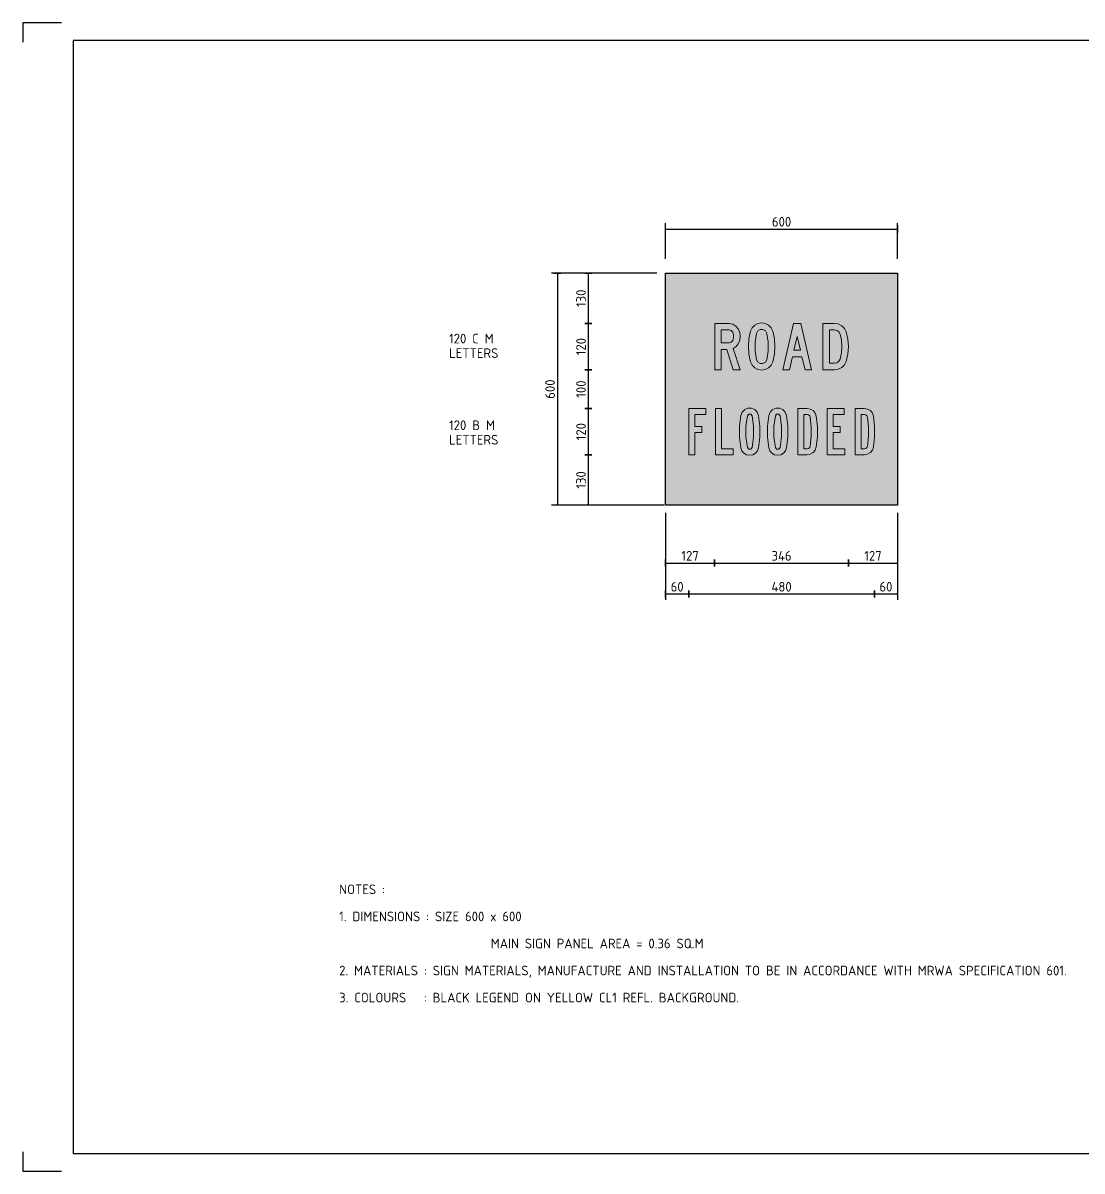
# Model space of a CAD drawing. Extents: x 0 to 420, y 0 to 297.
# Drawn here: x 0 to 274, y 0 to 297 of the extents above; entities that cross this region are included whole.
import ezdxf
from ezdxf.enums import TextEntityAlignment as Align

# ---------------------------------------------------------------- set-up
doc = ezdxf.new("R2010")
doc.units = 0
doc.layers.get('0').update_dxf_attribs({"linetype": 'CONTINUOUS'})
doc.layers.get('DEFPOINTS').update_dxf_attribs({"linetype": 'CONTINUOUS'})
for name, color, linetype in [('COMMENTS', 4, 'CONTINUOUS'), ('L25', 1, 'CONTINUOUS'), ('L35', 3, 'CONTINUOUS'), ('NOTES', 1, 'CONTINUOUS'), ('T25', 1, 'CONTINUOUS'), ('TBLK18', 4, 'CONTINUOUS'), ('TBLK25', 1, 'CONTINUOUS'), ('TBLK35', 3, 'CONTINUOUS'), ('TBLK50', 7, 'CONTINUOUS')]:
    doc.layers.add(name, color=color, linetype=linetype)
doc.layers.add('YELLOW', color=7, linetype='CONTINUOUS', true_color=0xfedb00)
doc.styles.add('ISO', font='iso3098b.shx')
doc.dimstyles.new('SIGNSDIM', dxfattribs={"dimtxt": 2.5, "dimasz": 0.2, "dimexe": 1.5, "dimexo": 2, "dimtad": 1, "dimdec": 4, "dimlfac": 10, "dimrnd": 1, "dimdsep": 46, "dimtxsty": 'ISO', "dimblk": 'SGNDIM', "dimcen": 2.5, "dimse2": 1, "dimadec": 0, "dimazin": 0, "dimtfac": 1, "dimtdec": 4, "dimtix": 1, "dimtmove": 0, "dimatfit": 3, "dimldrblk": 'SGNDIM', "dimfxl": 1, "dimtolj": 1, "dimtzin": 0, "dimarcsym": 0})

# ---------------------------------------------------------------- blocks, each defined once
blk = doc.blocks.new('SGNDIM')
for p, q in [((0, 0), (-1, 0)), ((0, 4.5), (0, -4.5))]:
    blk.add_line(p, q)
blk = doc.blocks.new('*D3')
at = {"layer": 'DEFPOINTS', "color": 0, "transparency": 16777216}
for p in [(163.69, 232.28), (138.24, 172.28), (163.69, 172.28)]:
    blk.add_point(p, dxfattribs=at)
at = {"layer": 'T25', "color": 0, "lineweight": -2, "transparency": 16777216}
for p, q in [((161.69, 232.28), (136.74, 232.28)), ((138.24, 232.08), (138.24, 172.48)), ((161.69, 172.28), (136.74, 172.28))]:
    blk.add_line(p, q, dxfattribs=at)
at = {"layer": 'T25', "color": 0, "lineweight": -2, "transparency": 16777216, "xscale": 0.2, "yscale": 0.2, "zscale": 0.2}
for p, rotation in [((138.24, 232.28), 90), ((138.24, 172.28), 270)]:
    blk.add_blockref('SGNDIM', p, dxfattribs=dict(at, rotation=rotation))
at = {"layer": 'T25', "color": 0, "transparency": 16777216, "insert": (136.36, 202.28), "char_height": 2.5, "attachment_point": 5, "rotation": 90, "style": 'ISO'}
blk.add_mtext('\\A1;600', dxfattribs=at)
blk = doc.blocks.new('*D4')
at = {"layer": 'DEFPOINTS', "color": 0, "transparency": 16777216}
for p in [(166.24, 172.28), (178.93, 172.28), (178.93, 157.28)]:
    blk.add_point(p, dxfattribs=at)
at = {"layer": 'T25', "color": 0, "lineweight": -2, "transparency": 16777216}
for p, q in [((166.24, 170.28), (166.24, 155.78)), ((166.44, 157.28), (178.73, 157.28))]:
    blk.add_line(p, q, dxfattribs=at)
at = {"layer": 'T25', "color": 0, "lineweight": -2, "transparency": 16777216, "xscale": 0.2, "yscale": 0.2, "zscale": 0.2, "rotation": 180}
blk.add_blockref('SGNDIM', (166.24, 157.28), dxfattribs=at)
at = {"layer": 'T25', "color": 0, "lineweight": -2, "transparency": 16777216, "xscale": 0.2, "yscale": 0.2, "zscale": 0.2}
blk.add_blockref('SGNDIM', (178.93, 157.28), dxfattribs=at)
at = {"layer": 'T25', "color": 0, "transparency": 16777216, "insert": (172.58, 159.15), "char_height": 2.5, "attachment_point": 5, "style": 'ISO'}
blk.add_mtext('\\A1;127', dxfattribs=at)
blk = doc.blocks.new('*D5')
at = {"layer": 'DEFPOINTS', "color": 0, "transparency": 16777216}
for p in [(178.93, 172.28), (213.55, 172.28), (213.55, 157.28)]:
    blk.add_point(p, dxfattribs=at)
at = {"layer": 'T25', "color": 0, "lineweight": -2, "transparency": 16777216}
blk.add_line((179.13, 157.28), (213.35, 157.28), dxfattribs=at)
at = {"layer": 'T25', "color": 0, "lineweight": -2, "transparency": 16777216, "xscale": 0.2, "yscale": 0.2, "zscale": 0.2, "rotation": 180}
blk.add_blockref('SGNDIM', (178.93, 157.28), dxfattribs=at)
at = {"layer": 'T25', "color": 0, "lineweight": -2, "transparency": 16777216, "xscale": 0.2, "yscale": 0.2, "zscale": 0.2}
blk.add_blockref('SGNDIM', (213.55, 157.28), dxfattribs=at)
at = {"layer": 'T25', "color": 0, "transparency": 16777216, "insert": (196.24, 159.15), "char_height": 2.5, "attachment_point": 5, "style": 'ISO'}
blk.add_mtext('\\A1;346', dxfattribs=at)
blk = doc.blocks.new('*D6')
at = {"layer": 'DEFPOINTS', "color": 0, "transparency": 16777216}
for p in [(213.55, 172.28), (226.24, 172.28), (226.24, 157.28)]:
    blk.add_point(p, dxfattribs=at)
at = {"layer": 'T25', "color": 0, "lineweight": -2, "transparency": 16777216}
for p, q in [((226.24, 170.28), (226.24, 155.78)), ((213.75, 157.28), (226.04, 157.28))]:
    blk.add_line(p, q, dxfattribs=at)
at = {"layer": 'T25', "color": 0, "lineweight": -2, "transparency": 16777216, "xscale": 0.2, "yscale": 0.2, "zscale": 0.2, "rotation": 180}
blk.add_blockref('SGNDIM', (213.55, 157.28), dxfattribs=at)
at = {"layer": 'T25', "color": 0, "lineweight": -2, "transparency": 16777216, "xscale": 0.2, "yscale": 0.2, "zscale": 0.2}
blk.add_blockref('SGNDIM', (226.24, 157.28), dxfattribs=at)
at = {"layer": 'T25', "color": 0, "transparency": 16777216, "insert": (219.89, 159.15), "char_height": 2.5, "attachment_point": 5, "style": 'ISO'}
blk.add_mtext('\\A1;127', dxfattribs=at)
blk = doc.blocks.new('*D7')
at = {"layer": 'DEFPOINTS', "color": 0, "transparency": 16777216}
for p in [(166.24, 172.28), (172.23, 172.28), (172.23, 149.28)]:
    blk.add_point(p, dxfattribs=at)
at = {"layer": 'T25', "color": 0, "lineweight": -2, "transparency": 16777216}
for p, q in [((166.24, 170.28), (166.24, 147.78)), ((166.44, 149.28), (172.03, 149.28))]:
    blk.add_line(p, q, dxfattribs=at)
at = {"layer": 'T25', "color": 0, "lineweight": -2, "transparency": 16777216, "xscale": 0.2, "yscale": 0.2, "zscale": 0.2, "rotation": 180}
blk.add_blockref('SGNDIM', (166.24, 149.28), dxfattribs=at)
at = {"layer": 'T25', "color": 0, "lineweight": -2, "transparency": 16777216, "xscale": 0.2, "yscale": 0.2, "zscale": 0.2}
blk.add_blockref('SGNDIM', (172.23, 149.28), dxfattribs=at)
at = {"layer": 'T25', "color": 0, "transparency": 16777216, "insert": (169.23, 151.15), "char_height": 2.5, "attachment_point": 5, "style": 'ISO'}
blk.add_mtext('\\A1;60', dxfattribs=at)
blk = doc.blocks.new('*D8')
at = {"layer": 'DEFPOINTS', "color": 0, "transparency": 16777216}
for p in [(172.23, 172.28), (220.25, 172.28), (220.25, 149.28)]:
    blk.add_point(p, dxfattribs=at)
at = {"layer": 'T25', "color": 0, "lineweight": -2, "transparency": 16777216}
blk.add_line((172.43, 149.28), (220.05, 149.28), dxfattribs=at)
at = {"layer": 'T25', "color": 0, "lineweight": -2, "transparency": 16777216, "xscale": 0.2, "yscale": 0.2, "zscale": 0.2, "rotation": 180}
blk.add_blockref('SGNDIM', (172.23, 149.28), dxfattribs=at)
at = {"layer": 'T25', "color": 0, "lineweight": -2, "transparency": 16777216, "xscale": 0.2, "yscale": 0.2, "zscale": 0.2}
blk.add_blockref('SGNDIM', (220.25, 149.28), dxfattribs=at)
at = {"layer": 'T25', "color": 0, "transparency": 16777216, "insert": (196.24, 151.15), "char_height": 2.5, "attachment_point": 5, "style": 'ISO'}
blk.add_mtext('\\A1;480', dxfattribs=at)
blk = doc.blocks.new('*D9')
at = {"layer": 'DEFPOINTS', "color": 0, "transparency": 16777216}
for p in [(220.25, 172.28), (226.24, 172.28), (226.24, 149.28)]:
    blk.add_point(p, dxfattribs=at)
at = {"layer": 'T25', "color": 0, "lineweight": -2, "transparency": 16777216}
for p, q in [((226.24, 170.28), (226.24, 147.78)), ((220.45, 149.28), (226.04, 149.28))]:
    blk.add_line(p, q, dxfattribs=at)
at = {"layer": 'T25', "color": 0, "lineweight": -2, "transparency": 16777216, "xscale": 0.2, "yscale": 0.2, "zscale": 0.2, "rotation": 180}
blk.add_blockref('SGNDIM', (220.25, 149.28), dxfattribs=at)
at = {"layer": 'T25', "color": 0, "lineweight": -2, "transparency": 16777216, "xscale": 0.2, "yscale": 0.2, "zscale": 0.2}
blk.add_blockref('SGNDIM', (226.24, 149.28), dxfattribs=at)
at = {"layer": 'T25', "color": 0, "transparency": 16777216, "insert": (223.24, 151.15), "char_height": 2.5, "attachment_point": 5, "style": 'ISO'}
blk.add_mtext('\\A1;60', dxfattribs=at)
blk = doc.blocks.new('*D10')
at = {"layer": 'DEFPOINTS', "color": 0, "transparency": 16777216}
for p in [(165.97, 232.28), (146.24, 219.28), (165.97, 219.28)]:
    blk.add_point(p, dxfattribs=at)
at = {"layer": 'T25', "color": 0, "lineweight": -2, "transparency": 16777216}
for p, q in [((163.97, 232.28), (144.74, 232.28)), ((146.24, 232.08), (146.24, 219.48))]:
    blk.add_line(p, q, dxfattribs=at)
at = {"layer": 'T25', "color": 0, "lineweight": -2, "transparency": 16777216, "xscale": 0.2, "yscale": 0.2, "zscale": 0.2}
for p, rotation in [((146.24, 232.28), 90), ((146.24, 219.28), 270)]:
    blk.add_blockref('SGNDIM', p, dxfattribs=dict(at, rotation=rotation))
at = {"layer": 'T25', "color": 0, "transparency": 16777216, "insert": (144.36, 225.78), "char_height": 2.5, "attachment_point": 5, "rotation": 90, "style": 'ISO'}
blk.add_mtext('\\A1;130', dxfattribs=at)
blk = doc.blocks.new('*D11')
at = {"layer": 'DEFPOINTS', "color": 0, "transparency": 16777216}
for p in [(166.24, 219.28), (146.24, 207.28), (166.24, 207.28)]:
    blk.add_point(p, dxfattribs=at)
at = {"layer": 'T25', "color": 0, "lineweight": -2, "transparency": 16777216}
blk.add_line((146.24, 219.08), (146.24, 207.48), dxfattribs=at)
at = {"layer": 'T25', "color": 0, "lineweight": -2, "transparency": 16777216, "xscale": 0.2, "yscale": 0.2, "zscale": 0.2}
for p, rotation in [((146.24, 219.28), 90), ((146.24, 207.28), 270)]:
    blk.add_blockref('SGNDIM', p, dxfattribs=dict(at, rotation=rotation))
at = {"layer": 'T25', "color": 0, "transparency": 16777216, "insert": (144.36, 213.28), "char_height": 2.5, "attachment_point": 5, "rotation": 90, "style": 'ISO'}
blk.add_mtext('\\A1;120', dxfattribs=at)
blk = doc.blocks.new('*D12')
at = {"layer": 'DEFPOINTS', "color": 0, "transparency": 16777216}
for p in [(162.91, 207.28), (146.24, 197.28), (162.91, 197.28)]:
    blk.add_point(p, dxfattribs=at)
at = {"layer": 'T25', "color": 0, "lineweight": -2, "transparency": 16777216}
blk.add_line((146.24, 207.08), (146.24, 197.48), dxfattribs=at)
at = {"layer": 'T25', "color": 0, "lineweight": -2, "transparency": 16777216, "xscale": 0.2, "yscale": 0.2, "zscale": 0.2}
for p, rotation in [((146.24, 207.28), 90), ((146.24, 197.28), 270)]:
    blk.add_blockref('SGNDIM', p, dxfattribs=dict(at, rotation=rotation))
at = {"layer": 'T25', "color": 0, "transparency": 16777216, "insert": (144.36, 202.28), "char_height": 2.5, "attachment_point": 5, "rotation": 90, "style": 'ISO'}
blk.add_mtext('\\A1;100', dxfattribs=at)
blk = doc.blocks.new('*D13')
at = {"layer": 'DEFPOINTS', "color": 0, "transparency": 16777216}
for p in [(166.24, 197.28), (146.24, 185.28), (166.24, 185.28)]:
    blk.add_point(p, dxfattribs=at)
at = {"layer": 'T25', "color": 0, "lineweight": -2, "transparency": 16777216}
blk.add_line((146.24, 197.08), (146.24, 185.48), dxfattribs=at)
at = {"layer": 'T25', "color": 0, "lineweight": -2, "transparency": 16777216, "xscale": 0.2, "yscale": 0.2, "zscale": 0.2}
for p, rotation in [((146.24, 197.28), 90), ((146.24, 185.28), 270)]:
    blk.add_blockref('SGNDIM', p, dxfattribs=dict(at, rotation=rotation))
at = {"layer": 'T25', "color": 0, "transparency": 16777216, "insert": (144.36, 191.28), "char_height": 2.5, "attachment_point": 5, "rotation": 90, "style": 'ISO'}
blk.add_mtext('\\A1;120', dxfattribs=at)
blk = doc.blocks.new('*D14')
at = {"layer": 'DEFPOINTS', "color": 0, "transparency": 16777216}
for p in [(165.97, 185.28), (146.24, 172.28), (167.91, 172.28)]:
    blk.add_point(p, dxfattribs=at)
at = {"layer": 'T25', "color": 0, "lineweight": -2, "transparency": 16777216}
for p, q in [((146.24, 185.08), (146.24, 172.48)), ((165.91, 172.28), (144.74, 172.28))]:
    blk.add_line(p, q, dxfattribs=at)
at = {"layer": 'T25', "color": 0, "lineweight": -2, "transparency": 16777216, "xscale": 0.2, "yscale": 0.2, "zscale": 0.2}
for p, rotation in [((146.24, 185.28), 90), ((146.24, 172.28), 270)]:
    blk.add_blockref('SGNDIM', p, dxfattribs=dict(at, rotation=rotation))
at = {"layer": 'T25', "color": 0, "transparency": 16777216, "insert": (144.36, 178.78), "char_height": 2.5, "attachment_point": 5, "rotation": 90, "style": 'ISO'}
blk.add_mtext('\\A1;130', dxfattribs=at)
blk = doc.blocks.new('*D15')
at = {"layer": 'DEFPOINTS', "color": 0, "transparency": 16777216}
for p in [(226.24, 243.69), (166.24, 233.94), (226.24, 233.94)]:
    blk.add_point(p, dxfattribs=at)
at = {"layer": 'T25', "color": 0, "lineweight": -2, "transparency": 16777216}
for p, q in [((166.24, 235.94), (166.24, 245.19)), ((166.44, 243.69), (226.04, 243.69)), ((226.24, 235.94), (226.24, 245.19))]:
    blk.add_line(p, q, dxfattribs=at)
at = {"layer": 'T25', "color": 0, "lineweight": -2, "transparency": 16777216, "xscale": 0.2, "yscale": 0.2, "zscale": 0.2, "rotation": 180}
blk.add_blockref('SGNDIM', (166.24, 243.69), dxfattribs=at)
at = {"layer": 'T25', "color": 0, "lineweight": -2, "transparency": 16777216, "xscale": 0.2, "yscale": 0.2, "zscale": 0.2}
blk.add_blockref('SGNDIM', (226.24, 243.69), dxfattribs=at)
at = {"layer": 'T25', "color": 0, "transparency": 16777216, "insert": (196.24, 245.57), "char_height": 2.5, "attachment_point": 5, "style": 'ISO'}
blk.add_mtext('\\A1;600', dxfattribs=at)
blk = doc.blocks.new('BLK3DES')
at = {"layer": 'COMMENTS', "style": 'ISO'}
for s, p in [('120 C M', (0, 0)), ('LETTERS', (0, -3.75))]:
    blk.add_text(s, height=2.5, dxfattribs=at).set_placement(p)
blk = doc.blocks.new('BLK4DES')
at = {"layer": 'COMMENTS', "style": 'ISO'}
for s, p in [('120 B M', (0, 0)), ('LETTERS', (0, -3.75))]:
    blk.add_text(s, height=2.5, dxfattribs=at).set_placement(p)
blk = doc.blocks.new('A3BBLK')
at = {"layer": 'TBLK25'}
for p, q in [((10, 297), (0, 297)), ((0, 297), (0, 292)), ((0, 5), (0, 0)), ((0, 0), (10, 0))]:
    blk.add_line(p, q, dxfattribs=at)
at = {"layer": 'TBLK50'}
for p, q in [((415.5, 292.5), (13, 292.5)), ((13, 292.5), (13, 4.5)), ((13, 4.5), (415.5, 4.5))]:
    blk.add_line(p, q, dxfattribs=at)
blk = doc.blocks.new('a3_in_vtblk')
blk.add_blockref('A3BBLK', (0, 0))
at = {"layer": 'TBLK18', "style": 'ISO'}
for tag, p, height in [('GROUND_SURVEY_STD.', (381.88, 126.11), 1.8), ('SURVEY_CAPTURE_DATE', (381.95, 122.61), 1.8), ('MAPPING_SURVEY_STD.', (381.95, 119.11), 1.8), ('MAPPING_CAPTURE_DATE', (381.95, 115.61), 1.8), ('PROJECT_ZONE', (381.95, 112.11), 1.8), ('HEIGHT_DATUM', (381.95, 108.61), 1.8), ('CLIENT_STREET_NAME', (355.51, 86.94), 1.5), ('CLIENT_TELEPHONE_NO.', (368.31, 84.68), 1.5), ('CLIENT_SUBURB_POSTCODE', (388.49, 86.94), 1.5), ('CLIENT_FAX_NO.', (393.56, 84.68), 1.5), ('STREET_NAME', (355.51, 62.1), 1.5), ('SUBURB_POSTCODE', (388.49, 62.1), 1.5), ('TELEPHONE_NO.', (368.31, 59.84), 1.5), ('FAX_NO.', (393.56, 59.84), 1.5)]:
    blk.add_attdef(tag, p, '', height=height, dxfattribs=at)
for tag, p in [('CLIENT_MR_DIRECTORATE', (381.5, 92.96)), ('MR_DIRECTORATE', (381.5, 68.12))]:
    blk.add_attdef(tag, text='', height=1.5, dxfattribs=at).set_placement(p, align=Align.CENTER)
at = {"layer": 'TBLK25', "style": 'ISO'}
for tag, height, p in [('CLIENT_MR__BRANCH', 2, (381.5, 90.04)), ('MR_BRANCH', 2, (381.5, 65.2)), ('ROAD_SECTION', 1.75, (384.5, 29.16)), ('SLK', 1.75, (384.5, 26.11)), ('CHAINAGE', 1.75, (384.5, 19.21))]:
    blk.add_attdef(tag, text='', height=height, dxfattribs=at).set_placement(p, align=Align.CENTER)
for tag, p, height in [('FILE_NUMBER', (371.77, 54.24), 2.5), ('DESIGNED_/_DRAWN', (371.77, 49.49), 2), ('VERIFIED', (371.77, 44.49), 2), ('APPROVED', (371.77, 39.49), 2), ('LOCAL_AUTHORITY', (370.48, 16.73), 1.25)]:
    blk.add_attdef(tag, p, '', height=height, dxfattribs=at)
at = {"layer": 'TBLK35', "style": 'ISO', "width": 0.9}
for tag, p in [('ROAD_PROJECT&NUMBER', (384.5, 32.23)), ('DRAWING_DESCRIPTION', (384.5, 22.29))]:
    blk.add_attdef(tag, text='', height=2.5, dxfattribs=at).set_placement(p, align=Align.CENTER)
at = {"layer": 'TBLK50', "style": 'ISO'}
blk.add_attdef('MRWA_DRG_NUMBER', (356.29, 6.08), '', height=5, dxfattribs=at)

msp = doc.modelspace()

# ---------------------------------------------------------------- hatches: boundary and pattern name
at = {"layer": 'L25'}
h = msp.add_hatch(color=256, dxfattribs=at)
h.paths.add_polyline_path([(206.945278, 207.279646), (209.941923, 207.279646), (210.912854, 207.434112), (211.791105, 207.875444), (212.48841, 208.568336), (212.942982, 209.442173), (213.415207, 211.335488), (213.574087, 213.281763), (213.415207, 215.228038), (212.942982, 217.121353), (212.48841, 217.995191), (211.791105, 218.683669), (210.912854, 219.129414), (209.941923, 219.279467), (206.945278, 219.279467)])
h.paths.add_polyline_path([(208.62234, 208.961121), (209.941923, 208.961121), (210.564202, 209.097934), (211.076147, 209.481893), (211.380666, 210.042385), (211.724905, 211.644421), (211.839651, 213.281763), (211.724905, 214.919105), (211.380666, 216.521141), (211.076147, 217.081633), (210.564202, 217.461179), (209.941923, 217.602405), (208.62234, 217.602405)], flags=16)
h.paths.add_polyline_path([(196.573972, 207.279646), (199.332298, 219.279467), (201.252093, 219.279467), (204.010419, 207.279646), (202.328944, 207.279646), (201.490412, 210.642597), (199.089566, 210.642597), (198.251034, 207.279646)])
h.paths.add_polyline_path([(193.961286, 209.323014), (194.380551, 211.282529), (194.521778, 213.281763), (194.380551, 215.280998), (193.961286, 217.240513), (193.546434, 218.105524), (192.880022, 218.798415), (192.028251, 219.239747), (191.0838, 219.394213), (190.134936, 219.239747), (189.287578, 218.798415), (188.621167, 218.105524), (188.206315, 217.240513), (187.787049, 215.280998), (187.645823, 213.281763), (187.787049, 211.282529), (188.206315, 209.323014), (188.621167, 208.453589), (189.287578, 207.765111), (190.134936, 207.319366), (191.0838, 207.1649), (192.028251, 207.319366), (192.880022, 207.765111), (193.546434, 208.453589)])
h.paths.add_polyline_path([(192.403383, 209.861439), (192.782929, 212.129886), (192.782929, 214.43364), (192.403383, 216.702087), (192.050318, 217.315539), (191.436866, 217.673018), (190.730735, 217.673018), (190.117283, 217.315539), (189.764217, 216.702087), (189.380258, 214.43364), (189.380258, 212.129886), (189.764217, 209.861439), (190.117283, 209.243574), (190.730735, 208.890508), (191.436866, 208.890508), (192.050318, 209.243574)], flags=16)
h.paths.add_polyline_path([(182.658769, 214.239454), (180.619815, 214.239454), (180.619815, 217.602405), (182.658769, 217.602405), (183.223675, 217.434699), (183.61646, 217.002193), (183.837126, 216.291648), (183.837126, 215.55021), (183.61646, 214.839666), (183.223675, 214.402747)], flags=16)
h.paths.add_polyline_path([(185.055203, 214.001135), (185.417095, 214.932345), (185.540668, 215.920929), (185.417095, 216.909513), (185.055203, 217.840724), (184.450578, 218.604229), (183.61646, 219.102934), (182.658769, 219.279467), (178.938339, 219.279467), (178.938339, 207.279646), (180.619815, 207.279646), (180.619815, 212.562392), (182.058558, 212.562392), (183.73562, 207.279646), (185.536255, 207.279646), (183.73562, 212.800711), (184.499125, 213.286176)])
h.paths.add_polyline_path([(200.289989, 215.920929), (199.451458, 212.319659), (201.12852, 212.319659)], flags=16)
h = msp.add_hatch(color=256, dxfattribs=at)
h.paths.add_polyline_path([(208.022128, 197.283473), (212.46193, 197.283473), (212.46193, 195.721157), (209.584444, 195.721157), (209.584444, 192.600938), (211.380666, 192.600938), (211.380666, 191.043036), (209.584444, 191.043036), (209.584444, 186.841554), (212.581089, 186.841554), (212.581089, 185.283651), (208.022128, 185.283651)])
h.paths.add_polyline_path([(195.836948, 187.203446), (196.23856, 189.913226), (196.23856, 192.653898), (195.836948, 195.363678), (195.505948, 195.782943), (194.971937, 195.782943), (194.640937, 195.363678), (194.239325, 192.653898), (194.239325, 189.913226), (194.640937, 187.203446), (194.971937, 186.784181), (195.505948, 186.784181)], flags=16)
h.paths.add_polyline_path([(195.236736, 185.164492), (196.031134, 185.305718), (196.724025, 185.711744), (197.240384, 186.325195), (197.518423, 187.084287), (197.840596, 189.877919), (197.840596, 192.689205), (197.518423, 195.482837), (197.183011, 196.339022), (196.543079, 196.996607), (195.700135, 197.358499), (194.77775, 197.358499), (193.934806, 196.996607), (193.294874, 196.339022), (192.959462, 195.482837), (192.637289, 192.689205), (192.637289, 189.877919), (192.959462, 187.084287), (193.237501, 186.325195), (193.75386, 185.711744), (194.446751, 185.305718)])
h.paths.add_polyline_path([(188.603514, 187.203446), (189.000713, 189.913226), (189.000713, 192.653898), (188.603514, 195.363678), (188.268101, 195.782943), (187.734089, 195.782943), (187.40309, 195.363678), (187.001478, 192.653898), (187.001478, 189.913226), (187.40309, 187.203446), (187.734089, 186.784181), (188.268101, 186.784181)], flags=16)
h.paths.add_polyline_path([(188.003302, 185.164492), (188.793286, 185.305718), (189.490591, 185.711744), (190.00695, 186.325195), (190.280576, 187.084287), (190.602748, 189.877919), (190.602748, 192.689205), (190.280576, 195.482837), (189.949577, 196.339022), (189.309645, 196.996607), (188.462287, 197.358499), (187.544316, 197.358499), (186.696959, 196.996607), (186.057027, 196.339022), (185.726028, 195.482837), (185.399442, 192.689205), (185.399442, 189.877919), (185.726028, 187.084287), (185.999654, 186.325195), (186.516013, 185.711744), (187.208904, 185.305718)])
h.paths.add_polyline_path([(179.154592, 197.283473), (180.712495, 197.283473), (180.712495, 186.841554), (183.70914, 186.841554), (183.70914, 185.283651), (179.154592, 185.283651)])
h.paths.add_polyline_path([(172.247744, 197.283473), (176.683132, 197.283473), (176.683132, 195.721157), (173.805646, 195.721157), (173.805646, 192.600938), (175.606282, 192.600938), (175.606282, 191.043036), (173.805646, 191.043036), (173.805646, 185.283651), (172.247744, 185.283651)])
h.paths.add_polyline_path([(202.832062, 186.841554), (201.989118, 186.841554), (201.989118, 195.721157), (202.832062, 195.721157), (203.216021, 195.628477), (203.52054, 195.368091), (203.670593, 195.001785), (203.930979, 192.525912), (203.930979, 190.036799), (203.670593, 187.560925), (203.52054, 187.19462), (203.216021, 186.934234)], flags=16)
h.paths.add_polyline_path([(202.832062, 185.283651), (200.431215, 185.283651), (200.431215, 197.283473), (202.832062, 197.283473), (203.670593, 197.13342), (204.407618, 196.705327), (204.950457, 196.047743), (205.228496, 195.240105), (205.506535, 192.605352), (205.506535, 189.957359), (205.228496, 187.322606), (204.950457, 186.514968), (204.407618, 185.857383), (203.670593, 185.429291)])
h.paths.add_polyline_path([(217.638756, 186.841554), (216.795812, 186.841554), (216.795812, 195.721157), (217.638756, 195.721157), (218.022715, 195.628477), (218.327234, 195.368091), (218.477287, 195.001785), (218.737673, 192.525912), (218.737673, 190.036799), (218.477287, 187.560925), (218.327234, 187.19462), (218.022715, 186.934234)], flags=16)
h.paths.add_polyline_path([(217.638756, 185.283651), (215.237909, 185.283651), (215.237909, 197.283473), (217.638756, 197.283473), (218.477287, 197.13342), (219.214312, 196.705327), (219.75715, 196.047743), (220.03519, 195.240105), (220.313229, 192.605352), (220.313229, 189.957359), (220.03519, 187.322606), (219.75715, 186.514968), (219.214312, 185.857383), (218.477287, 185.429291)])
at = {"layer": 'YELLOW'}
h = msp.add_hatch(color=256, dxfattribs=at)
h.paths.add_polyline_path([(166.238461, 172.279615), (166.238461, 232.279615), (226.238461, 232.279615), (226.238461, 172.279615)])
h.paths.add_polyline_path([(206.945278, 207.279646), (209.941923, 207.279646), (210.912854, 207.434112), (211.791105, 207.875444), (212.48841, 208.568336), (212.942982, 209.442173), (213.415207, 211.335488), (213.574087, 213.281763), (213.415207, 215.228038), (212.942982, 217.121353), (212.48841, 217.995191), (211.791105, 218.683669), (210.912854, 219.129414), (209.941923, 219.279467), (206.945278, 219.279467)], flags=16)
h.paths.add_polyline_path([(208.62234, 208.961121), (209.941923, 208.961121), (210.564202, 209.097934), (211.076147, 209.481893), (211.380666, 210.042385), (211.724905, 211.644421), (211.839651, 213.281763), (211.724905, 214.919105), (211.380666, 216.521141), (211.076147, 217.081633), (210.564202, 217.461179), (209.941923, 217.602405), (208.62234, 217.602405)], flags=0)
h.paths.add_polyline_path([(196.573972, 207.279646), (199.332298, 219.279467), (201.252093, 219.279467), (204.010419, 207.279646), (202.328944, 207.279646), (201.490412, 210.642597), (199.089566, 210.642597), (198.251034, 207.279646)], flags=16)
h.paths.add_polyline_path([(193.961286, 209.323014), (194.380551, 211.282529), (194.521778, 213.281763), (194.380551, 215.280998), (193.961286, 217.240513), (193.546434, 218.105524), (192.880022, 218.798415), (192.028251, 219.239747), (191.0838, 219.394213), (190.134936, 219.239747), (189.287578, 218.798415), (188.621167, 218.105524), (188.206315, 217.240513), (187.787049, 215.280998), (187.645823, 213.281763), (187.787049, 211.282529), (188.206315, 209.323014), (188.621167, 208.453589), (189.287578, 207.765111), (190.134936, 207.319366), (191.0838, 207.1649), (192.028251, 207.319366), (192.880022, 207.765111), (193.546434, 208.453589)], flags=16)
h.paths.add_polyline_path([(192.403383, 209.861439), (192.782929, 212.129886), (192.782929, 214.43364), (192.403383, 216.702087), (192.050318, 217.315539), (191.436866, 217.673018), (190.730735, 217.673018), (190.117283, 217.315539), (189.764217, 216.702087), (189.380258, 214.43364), (189.380258, 212.129886), (189.764217, 209.861439), (190.117283, 209.243574), (190.730735, 208.890508), (191.436866, 208.890508), (192.050318, 209.243574)], flags=0)
h.paths.add_polyline_path([(208.022128, 197.283473), (212.46193, 197.283473), (212.46193, 195.721157), (209.584444, 195.721157), (209.584444, 192.600938), (211.380666, 192.600938), (211.380666, 191.043036), (209.584444, 191.043036), (209.584444, 186.841554), (212.581089, 186.841554), (212.581089, 185.283651), (208.022128, 185.283651)], flags=16)
h.paths.add_polyline_path([(195.836948, 187.203446), (196.23856, 189.913226), (196.23856, 192.653898), (195.836948, 195.363678), (195.505948, 195.782943), (194.971937, 195.782943), (194.640937, 195.363678), (194.239325, 192.653898), (194.239325, 189.913226), (194.640937, 187.203446), (194.971937, 186.784181), (195.505948, 186.784181)], flags=0)
h.paths.add_polyline_path([(195.236736, 185.164492), (196.031134, 185.305718), (196.724025, 185.711744), (197.240384, 186.325195), (197.518423, 187.084287), (197.840596, 189.877919), (197.840596, 192.689205), (197.518423, 195.482837), (197.183011, 196.339022), (196.543079, 196.996607), (195.700135, 197.358499), (194.77775, 197.358499), (193.934806, 196.996607), (193.294874, 196.339022), (192.959462, 195.482837), (192.637289, 192.689205), (192.637289, 189.877919), (192.959462, 187.084287), (193.237501, 186.325195), (193.75386, 185.711744), (194.446751, 185.305718)], flags=16)
h.paths.add_polyline_path([(188.603514, 187.203446), (189.000713, 189.913226), (189.000713, 192.653898), (188.603514, 195.363678), (188.268101, 195.782943), (187.734089, 195.782943), (187.40309, 195.363678), (187.001478, 192.653898), (187.001478, 189.913226), (187.40309, 187.203446), (187.734089, 186.784181), (188.268101, 186.784181)], flags=0)
h.paths.add_polyline_path([(188.003302, 185.164492), (188.793286, 185.305718), (189.490591, 185.711744), (190.00695, 186.325195), (190.280576, 187.084287), (190.602748, 189.877919), (190.602748, 192.689205), (190.280576, 195.482837), (189.949577, 196.339022), (189.309645, 196.996607), (188.462287, 197.358499), (187.544316, 197.358499), (186.696959, 196.996607), (186.057027, 196.339022), (185.726028, 195.482837), (185.399442, 192.689205), (185.399442, 189.877919), (185.726028, 187.084287), (185.999654, 186.325195), (186.516013, 185.711744), (187.208904, 185.305718)], flags=16)
h.paths.add_polyline_path([(179.154592, 197.283473), (180.712495, 197.283473), (180.712495, 186.841554), (183.70914, 186.841554), (183.70914, 185.283651), (179.154592, 185.283651)], flags=16)
h.paths.add_polyline_path([(172.247744, 197.283473), (176.683132, 197.283473), (176.683132, 195.721157), (173.805646, 195.721157), (173.805646, 192.600938), (175.606282, 192.600938), (175.606282, 191.043036), (173.805646, 191.043036), (173.805646, 185.283651), (172.247744, 185.283651)], flags=16)
h.paths.add_polyline_path([(182.658769, 214.239454), (180.619815, 214.239454), (180.619815, 217.602405), (182.658769, 217.602405), (183.223675, 217.434699), (183.61646, 217.002193), (183.837126, 216.291648), (183.837126, 215.55021), (183.61646, 214.839666), (183.223675, 214.402747)], flags=0)
h.paths.add_polyline_path([(185.055203, 214.001135), (185.417095, 214.932345), (185.540668, 215.920929), (185.417095, 216.909513), (185.055203, 217.840724), (184.450578, 218.604229), (183.61646, 219.102934), (182.658769, 219.279467), (178.938339, 219.279467), (178.938339, 207.279646), (180.619815, 207.279646), (180.619815, 212.562392), (182.058558, 212.562392), (183.73562, 207.279646), (185.536255, 207.279646), (183.73562, 212.800711), (184.499125, 213.286176)], flags=16)
h.paths.add_polyline_path([(200.289989, 215.920929), (199.451458, 212.319659), (201.12852, 212.319659)], flags=0)
h.paths.add_polyline_path([(202.832062, 186.841554), (201.989118, 186.841554), (201.989118, 195.721157), (202.832062, 195.721157), (203.216021, 195.628477), (203.52054, 195.368091), (203.670593, 195.001785), (203.930979, 192.525912), (203.930979, 190.036799), (203.670593, 187.560925), (203.52054, 187.19462), (203.216021, 186.934234)], flags=0)
h.paths.add_polyline_path([(202.832062, 185.283651), (200.431215, 185.283651), (200.431215, 197.283473), (202.832062, 197.283473), (203.670593, 197.13342), (204.407618, 196.705327), (204.950457, 196.047743), (205.228496, 195.240105), (205.506535, 192.605352), (205.506535, 189.957359), (205.228496, 187.322606), (204.950457, 186.514968), (204.407618, 185.857383), (203.670593, 185.429291)], flags=16)
h.paths.add_polyline_path([(217.638756, 186.841554), (216.795812, 186.841554), (216.795812, 195.721157), (217.638756, 195.721157), (218.022715, 195.628477), (218.327234, 195.368091), (218.477287, 195.001785), (218.737673, 192.525912), (218.737673, 190.036799), (218.477287, 187.560925), (218.327234, 187.19462), (218.022715, 186.934234)], flags=0)
h.paths.add_polyline_path([(217.638756, 185.283651), (215.237909, 185.283651), (215.237909, 197.283473), (217.638756, 197.283473), (218.477287, 197.13342), (219.214312, 196.705327), (219.75715, 196.047743), (220.03519, 195.240105), (220.313229, 192.605352), (220.313229, 189.957359), (220.03519, 187.322606), (219.75715, 186.514968), (219.214312, 185.857383), (218.477287, 185.429291)], flags=16)

# ---------------------------------------------------------------- linework, layer by layer
at = {"layer": 'L25'}
msp.add_lwpolyline([(166.238461, 172.279615), (166.238461, 232.279615), (226.238461, 232.279615), (226.238461, 172.279615)], close=True, dxfattribs=at)
at = {"layer": 'L25', "lineweight": 0}
for points in [[(185.055203, 214.001135), (185.417095, 214.932345), (185.540668, 215.920929), (185.417095, 216.909513), (185.055203, 217.840724), (184.450578, 218.604229), (183.61646, 219.102934), (182.658769, 219.279467), (178.938339, 219.279467), (178.938339, 207.279646), (180.619815, 207.279646), (180.619815, 212.562392), (182.058558, 212.562392), (183.73562, 207.279646), (185.536255, 207.279646), (183.73562, 212.800711), (184.499125, 213.286176)], [(182.658769, 214.239454), (180.619815, 214.239454), (180.619815, 217.602405), (182.658769, 217.602405), (183.223675, 217.434699), (183.61646, 217.002193), (183.837126, 216.291648), (183.837126, 215.55021), (183.61646, 214.839666), (183.223675, 214.402747)], [(193.961286, 209.323014), (194.380551, 211.282529), (194.521778, 213.281763), (194.380551, 215.280998), (193.961286, 217.240513), (193.546434, 218.105524), (192.880022, 218.798415), (192.028251, 219.239747), (191.0838, 219.394213), (190.134936, 219.239747), (189.287578, 218.798415), (188.621167, 218.105524), (188.206315, 217.240513), (187.787049, 215.280998), (187.645823, 213.281763), (187.787049, 211.282529), (188.206315, 209.323014), (188.621167, 208.453589), (189.287578, 207.765111), (190.134936, 207.319366), (191.0838, 207.1649), (192.028251, 207.319366), (192.880022, 207.765111), (193.546434, 208.453589), (193.961286, 209.323014)], [(192.403383, 209.861439), (192.782929, 212.129886), (192.782929, 214.43364), (192.403383, 216.702087), (192.050318, 217.315539), (191.436866, 217.673018), (190.730735, 217.673018), (190.117283, 217.315539), (189.764217, 216.702087), (189.380258, 214.43364), (189.380258, 212.129886), (189.764217, 209.861439), (190.117283, 209.243574), (190.730735, 208.890508), (191.436866, 208.890508), (192.050318, 209.243574), (192.403383, 209.861439)], [(196.573972, 207.279646), (199.332298, 219.279467), (201.252093, 219.279467), (204.010419, 207.279646), (202.328944, 207.279646), (201.490412, 210.642597), (199.089566, 210.642597), (198.251034, 207.279646), (196.573972, 207.279646)], [(206.945278, 207.279646), (209.941923, 207.279646), (210.912854, 207.434112), (211.791105, 207.875444), (212.48841, 208.568336), (212.942982, 209.442173), (213.415207, 211.335488), (213.574087, 213.281763), (213.415207, 215.228038), (212.942982, 217.121353), (212.48841, 217.995191), (211.791105, 218.683669), (210.912854, 219.129414), (209.941923, 219.279467), (206.945278, 219.279467), (206.945278, 207.279646)], [(208.62234, 208.961121), (209.941923, 208.961121), (210.564202, 209.097934), (211.076147, 209.481893), (211.380666, 210.042385), (211.724905, 211.644421), (211.839651, 213.281763), (211.724905, 214.919105), (211.380666, 216.521141), (211.076147, 217.081633), (210.564202, 217.461179), (209.941923, 217.602405), (208.62234, 217.602405), (208.62234, 208.961121)], [(200.289989, 215.920929), (199.451458, 212.319659), (201.12852, 212.319659)], [(172.247744, 197.283473), (176.683132, 197.283473), (176.683132, 195.721157), (173.805646, 195.721157), (173.805646, 192.600938), (175.606282, 192.600938), (175.606282, 191.043036), (173.805646, 191.043036), (173.805646, 185.283651), (172.247744, 185.283651), (172.247744, 197.283473)], [(179.154592, 197.283473), (180.712495, 197.283473), (180.712495, 186.841554), (183.70914, 186.841554), (183.70914, 185.283651), (179.154592, 185.283651), (179.154592, 197.283473)], [(188.003302, 185.164492), (188.793286, 185.305718), (189.490591, 185.711744), (190.00695, 186.325195), (190.280576, 187.084287), (190.602748, 189.877919), (190.602748, 192.689205), (190.280576, 195.482837), (189.949577, 196.339022), (189.309645, 196.996607), (188.462287, 197.358499), (187.544316, 197.358499), (186.696959, 196.996607), (186.057027, 196.339022), (185.726028, 195.482837), (185.399442, 192.689205), (185.399442, 189.877919), (185.726028, 187.084287), (185.999654, 186.325195), (186.516013, 185.711744), (187.208904, 185.305718), (188.003302, 185.164492)], [(195.236736, 185.164492), (196.031134, 185.305718), (196.724025, 185.711744), (197.240384, 186.325195), (197.518423, 187.084287), (197.840596, 189.877919), (197.840596, 192.689205), (197.518423, 195.482837), (197.183011, 196.339022), (196.543079, 196.996607), (195.700135, 197.358499), (194.77775, 197.358499), (193.934806, 196.996607), (193.294874, 196.339022), (192.959462, 195.482837), (192.637289, 192.689205), (192.637289, 189.877919), (192.959462, 187.084287), (193.237501, 186.325195), (193.75386, 185.711744), (194.446751, 185.305718), (195.236736, 185.164492)], [(202.832062, 185.283651), (200.431215, 185.283651), (200.431215, 197.283473), (202.832062, 197.283473), (203.670593, 197.13342), (204.407618, 196.705327), (204.950457, 196.047743), (205.228496, 195.240105), (205.506535, 192.605352), (205.506535, 189.957359), (205.228496, 187.322606), (204.950457, 186.514968), (204.407618, 185.857383), (203.670593, 185.429291)], [(208.022128, 197.283473), (212.46193, 197.283473), (212.46193, 195.721157), (209.584444, 195.721157), (209.584444, 192.600938), (211.380666, 192.600938), (211.380666, 191.043036), (209.584444, 191.043036), (209.584444, 186.841554), (212.581089, 186.841554), (212.581089, 185.283651), (208.022128, 185.283651), (208.022128, 197.283473)], [(217.638756, 185.283651), (215.237909, 185.283651), (215.237909, 197.283473), (217.638756, 197.283473), (218.477287, 197.13342), (219.214312, 196.705327), (219.75715, 196.047743), (220.03519, 195.240105), (220.313229, 192.605352), (220.313229, 189.957359), (220.03519, 187.322606), (219.75715, 186.514968), (219.214312, 185.857383), (218.477287, 185.429291)], [(188.603514, 187.203446), (189.000713, 189.913226), (189.000713, 192.653898), (188.603514, 195.363678), (188.268101, 195.782943), (187.734089, 195.782943), (187.40309, 195.363678), (187.001478, 192.653898), (187.001478, 189.913226), (187.40309, 187.203446), (187.734089, 186.784181), (188.268101, 186.784181), (188.603514, 187.203446)], [(195.836948, 187.203446), (196.23856, 189.913226), (196.23856, 192.653898), (195.836948, 195.363678), (195.505948, 195.782943), (194.971937, 195.782943), (194.640937, 195.363678), (194.239325, 192.653898), (194.239325, 189.913226), (194.640937, 187.203446), (194.971937, 186.784181), (195.505948, 186.784181), (195.836948, 187.203446)], [(202.832062, 186.841554), (201.989118, 186.841554), (201.989118, 195.721157), (202.832062, 195.721157), (203.216021, 195.628477), (203.52054, 195.368091), (203.670593, 195.001785), (203.930979, 192.525912), (203.930979, 190.036799), (203.670593, 187.560925), (203.52054, 187.19462), (203.216021, 186.934234)], [(217.638756, 186.841554), (216.795812, 186.841554), (216.795812, 195.721157), (217.638756, 195.721157), (218.022715, 195.628477), (218.327234, 195.368091), (218.477287, 195.001785), (218.737673, 192.525912), (218.737673, 190.036799), (218.477287, 187.560925), (218.327234, 187.19462), (218.022715, 186.934234)]]:
    msp.add_lwpolyline(points, close=True, dxfattribs=at)

# ---------------------------------------------------------------- block references
at = {"color": 1}
msp.add_blockref('a3_in_vtblk', (0, 0), dxfattribs=at)
at = {"layer": 'L35'}
for name, p in [('BLK3DES', (110.238461, 214.096283)), ('BLK4DES', (110.238461, 191.682647))]:
    msp.add_blockref(name, p, dxfattribs=at)

# ---------------------------------------------------------------- texts
at = {"layer": 'NOTES', "style": 'ISO'}
for s, p in [('NOTES :', (81.802813, 71.62034)), ('1. DIMENSIONS : SIZE 600 x 600', (81.802813, 64.62034)), ('0.36 SQ.M', (161.802813, 57.62034)), ('2. MATERIALS : SIGN MATERIALS, MANUFACTURE AND INSTALLATION TO BE IN ACCORDANCE WITH MRWA SPECIFICATION 601.', (81.802813, 50.62034)), ('3. COLOURS   : BLACK LEGEND ON YELLOW CL1 REFL. BACKGROUND.', (81.802813, 43.62034))]:
    msp.add_text(s, height=2.5, dxfattribs=at).set_placement(p)
msp.add_text('MAIN SIGN PANEL AREA = ', height=2.5, dxfattribs=at).set_placement((161.802813, 57.62034), align=Align.RIGHT)

# ---------------------------------------------------------------- dimensions: what is measured, and where the dimension line sits
at = {"layer": 'T25'}
for base, p1, p2, override, picture, middle in [((226.238461, 243.693251), (166.238461, 233.943251), (226.238461, 233.943251), {"dimse2": 0}, '*D15', (196.238461, 245.568251)), ((220.248461, 149.279615), (172.228461, 172.279615), (220.248461, 172.279615), {"dimse1": 1}, '*D8', (196.238461, 151.154615)), ((213.550166, 157.279615), (178.926757, 172.279615), (213.550166, 172.279615), {"dimse1": 1}, '*D5', (196.238461, 159.154615)), ((226.2384612, 157.279615), (213.5501657, 172.279615), (226.2384612, 172.279615), {"dimse1": 1, "dimse2": 0}, '*D6', (219.8943134, 159.154615)), ((226.238461, 149.279615), (220.248461, 172.279615), (226.238461, 172.279615), {"dimse1": 1, "dimse2": 0}, '*D9', (223.243461, 151.154615))]:
    dim = msp.add_linear_dim(base=base, p1=p1, p2=p2, dimstyle='SIGNSDIM', override=override, dxfattribs=at)
    dim.commit()
    dim.dimension.update_dxf_attribs({"geometry": picture, "text_midpoint": middle})
for base, p1, p2, override, picture, middle in [((138.238461, 172.279615), (163.693007, 232.279615), (163.693007, 172.279615), {"dimse2": 0}, '*D3', (136.363461, 202.279615)), ((146.238461, 207.279615), (166.238461, 219.279615), (166.238461, 207.279615), {"dimse1": 1}, '*D11', (144.363461, 213.279615)), ((146.238461, 197.279615), (162.905128, 207.279615), (162.905128, 197.279615), {"dimse1": 1}, '*D12', (144.363461, 202.279615)), ((146.238461, 185.279615), (166.238461, 197.279615), (166.238461, 185.279615), {"dimse1": 1}, '*D13', (144.363461, 191.279615)), ((146.238461, 172.279615), (165.965041, 185.279615), (167.905128, 172.279615), {"dimse1": 1, "dimse2": 0}, '*D14', (144.363461, 178.779615))]:
    dim = msp.add_linear_dim(base=base, p1=p1, p2=p2, angle=90, dimstyle='SIGNSDIM', override=override, dxfattribs=at)
    dim.commit()
    dim.dimension.update_dxf_attribs({"geometry": picture, "text_midpoint": middle})
dim = msp.add_linear_dim(base=(146.238461, 219.279615), p1=(165.965041, 232.279615), p2=(165.965041, 219.279615), angle=90, dimstyle='SIGNSDIM', dxfattribs=at)
dim.commit()
dim.dimension.update_dxf_attribs({"geometry": '*D10', "text_midpoint": (144.363461, 225.779615)})
for base, p2, picture, middle in [((178.926757, 157.279615), (178.926757, 172.279615), '*D4', (172.582609, 159.154615)), ((172.228461, 149.279615), (172.228461, 172.279615), '*D7', (169.233461, 151.154615))]:
    dim = msp.add_linear_dim(base=base, p1=(166.238461, 172.279615), p2=p2, dimstyle='SIGNSDIM', dxfattribs=at)
    dim.commit()
    dim.dimension.update_dxf_attribs({"geometry": picture, "text_midpoint": middle})

doc.saveas('drawing.dxf')
